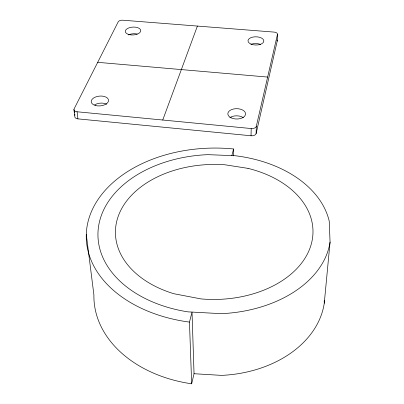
<?xml version="1.0" encoding="UTF-8"?>
<svg xmlns="http://www.w3.org/2000/svg" width="404" height="404" viewBox="0 0 404 404"><rect width="100%" height="100%" fill="white"/><g stroke="black" fill="none" stroke-linecap="round" stroke-linejoin="round"><path stroke-width="0.61" d="M233.517 155.853L233.562 148.975A128.154 87.825 -0.4 0 0 88.168 221.175A128.154 87.825 -0.4 0 0 189.466 322.099L191.663 383.8A121.114 89.35 -0.1 0 1 93.905 294.95L86.284 234.461M251.046 135.774L251.197 128.543A4.52 2.682 1.1 0 0 256.308 126.316L277.467 34.385A3.929 2.01 1.3 0 0 274.033 32.093L122.856 20.21A3.813 1.909 -3.8 0 0 118.226 21.811L74.124 108.858A4.404 2.505 -6.3 0 0 77.068 111.772L77.927 118.872L251.046 135.774A4.495 2.692 1.2 0 0 256.126 133.537L277.2 41.122L277.467 34.385M256.126 133.537L256.308 126.316M191.663 383.8L194.041 373.72L221.629 375.382A109.999 81.068 -0.1 0 0 324.266 303.217L330.063 242.107L329.235 221.2A116.377 79.669 -0.4 0 0 235.244 155.737L207.797 154.651A116.377 79.669 -0.4 0 0 98.379 227.689A116.377 79.669 -0.4 0 0 187.936 311.858L221.367 313.676A116.377 79.669 -0.4 0 0 330.063 242.107M189.466 322.099L192.021 312.08L194.041 373.72M231.876 155.601L233.562 148.975M162.741 120.023L197.404 26.068M97.697 62.327L267.64 77.073M77.068 111.772L251.197 128.543M324.185 300.551L324.599 300.606M74.341 110.63L74.558 112.403M74.775 114.17L74.922 115.352M73.937 109.519L74.811 116.605A4.378 2.515 -6.4 0 0 77.927 118.872M324.2 301.086L324.266 303.217M94.597 104.888A8.63 4.929 -5.4 0 1 106.701 104.176M251.005 44.319A7.883 4.141 0.8 0 1 260.555 44.44M128.472 34.921A7.706 3.964 -3.5 0 1 137.203 34.042M229.871 117.64A8.817 5.196 0.4 0 1 243.314 117.635M276.907 40.077A3.909 2.025 1.4 0 1 277.2 41.122M248.031 168.377L224.887 164.771A98.783 67.529 -0.4 0 0 118.842 214.65A98.783 67.529 -0.4 0 0 173.988 293.753L200.884 298.894A98.783 67.529 -0.4 0 0 310.095 247.824A98.783 67.529 -0.4 0 0 248.031 168.377M95.541 105.53A8.681 4.904 -5.4 0 0 108.535 100.45A8.681 4.904 -5.4 0 0 95.561 97.005A8.681 4.904 -5.4 0 0 95.541 105.53M231.118 117.837A8.873 5.171 0.4 0 0 245.47 114.701A8.873 5.171 0.4 0 0 233.537 108.999A8.873 5.171 0.4 0 0 231.118 117.837M129.351 34.653A7.747 3.939 -3.5 0 0 140.769 30.563A7.747 3.939 -3.5 0 0 128.997 27.841A7.747 3.939 -3.5 0 0 129.351 34.653M251.096 44.127A7.928 4.116 0.8 0 0 263.767 41.511A7.928 4.116 0.8 0 0 252.859 37.077A7.928 4.116 0.8 0 0 251.096 44.127"/></g></svg>
